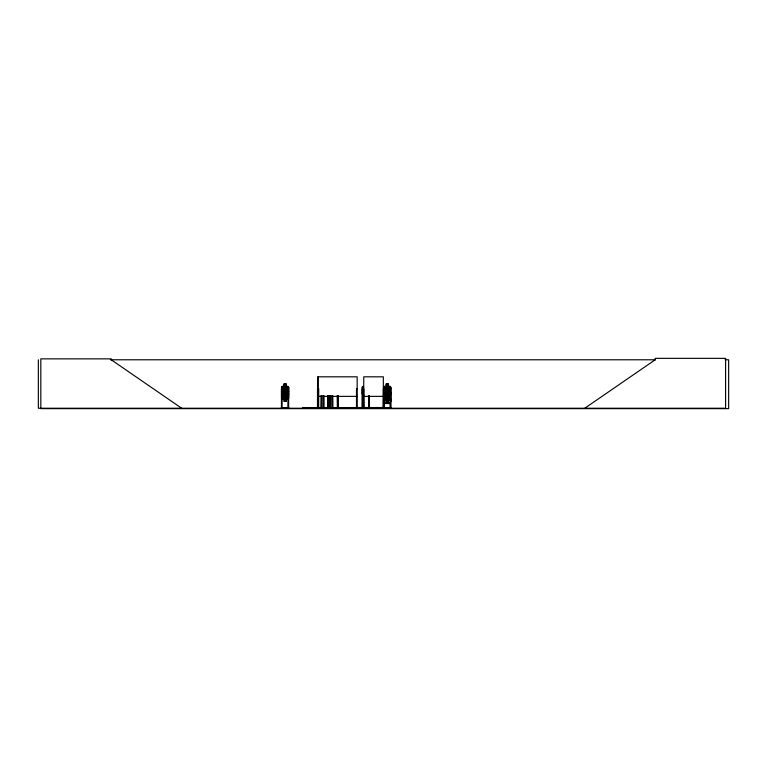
<?xml version="1.0" encoding="UTF-8"?>
<svg xmlns="http://www.w3.org/2000/svg" width="767" height="767" viewBox="0 0 767 767"><rect width="100%" height="100%" fill="white"/><g stroke="black" fill="none" stroke-linecap="round" stroke-linejoin="round"><path stroke-width="1.15" d="M314.134 407.862L321.066 408.14M320.865 408.188L321.037 395.59M363.548 408.226L363.779 376.818L383.327 376.818L383.375 408.236L383.327 388.696M329.58 408.188L329.551 407.526M281.508 391.716L282.333 389.32L287.98 389.32L288.728 391.716M281.585 391.726L282.39 389.406M288.718 393.682L287.893 396.069L282.246 396.069L281.508 393.682M383.644 392.886L384.478 390.499L390.115 390.499L390.863 392.886M383.73 392.896L384.535 390.576M390.863 393.682L390.039 396.069L384.392 396.069L383.644 393.682M389.972 403.432L390.777 401.112L390.863 387.22L390.01 386.376L388.457 386.376L388.457 383.97L386.05 383.97L386.127 386.453L384.929 387.258L384.929 391.745L386.127 393.672L388.38 393.672L389.578 391.745L389.578 387.258L388.38 386.453L388.38 384.046L386.127 384.046M390.854 401.122L390.029 403.519L384.382 403.519L383.644 401.122M324.518 408.236L321.536 407.843L340.193 408.188M362.005 408.178L362.149 388.696L362.81 388.696L362.733 408.236M383.404 408.178L383.644 387.23L384.411 386.376L386.05 386.376M286.235 401.352L286.235 398.945L287.443 398.14L287.443 393.653L286.235 391.726L286.235 387.258L283.991 387.258L283.991 391.745L282.793 393.653L282.793 398.14L283.991 398.945L283.915 401.429L286.321 401.429L286.321 399.022M283.915 386.376L282.275 386.376L281.508 387.23L281.508 398.178L282.361 399.022L287.961 399.022L288.728 398.169L288.718 387.22L287.874 386.376L286.312 386.376L286.321 383.97L283.915 383.97L283.991 386.453L282.793 387.258L282.793 391.745L283.991 393.672L283.991 398.14L286.235 398.14L286.235 393.653L287.443 391.745L287.443 387.258L286.235 386.453L286.235 384.046L283.991 384.046M384.929 394.823L386.127 392.896L388.38 392.896L389.578 394.823M389.569 399.185L388.37 401.112L386.127 401.112L384.919 399.185M281.585 387.268L282.314 386.453L287.836 386.453L288.641 387.258L288.632 408.236M362.954 386.376L362.187 387.23L362.187 393.682L362.935 396.069M362.273 387.268L363.395 386.453M383.73 387.268L384.449 386.453L389.981 386.453L390.777 387.258L391.036 408.188L390.039 407.526M383.644 394.679L384.411 393.816L390.01 393.816L390.854 394.66M383.721 394.708L384.44 393.893M386.127 402.522L388.38 402.522L388.457 400.192L389.578 399.31L389.569 394.698L388.37 393.893L388.38 387.258L386.127 387.258L386.127 393.893L384.919 394.698L384.929 399.31L386.127 400.115L386.05 402.598L388.457 402.598L388.38 400.115L390.096 400.192L390.863 399.339M584.78 408.236L655.191 359.781L655.191 358.352L725.592 358.352L725.592 408.236L38.35 408.236L38.35 359.781M110.333 359.781L655.555 359.781M725.055 359.781L728.65 359.781L728.65 408.648L40.824 408.648L40.824 358.86L111.234 358.86L111.234 359.781L181.635 408.236M288.641 388.696L287.97 388.696L287.903 408.236M357.154 388.696L356.492 388.696L356.492 408.236M363.779 388.696L364.143 408.236M390.777 388.696L390.115 388.696L390.039 408.236M386.041 391.41L388.447 391.41L388.447 393.816M283.991 391.745L286.235 391.726M386.127 391.745L388.38 391.745M283.991 393.672L286.235 393.653M386.127 394.823L388.38 394.823M287.836 395.993L282.304 395.993L281.585 393.672M384.449 395.993L389.981 395.993M317.768 396.366L357.154 396.366M363.779 396.366L383.327 396.366M386.127 399.185L388.37 399.185M390.058 400.115L384.526 400.115L383.73 399.31M386.05 400.192L384.497 400.192L383.644 399.348M281.384 407.526L282.198 407.526L282.198 408.236M287.893 407.526L289.044 408.226M384.344 407.526L302.821 407.632L302.821 408.236M282.198 407.728L287.903 407.728M357.211 407.833L357.154 376.818L317.768 376.818L317.759 408.236M362.887 407.728L368.591 407.728M384.334 407.728L390.039 407.728M321.526 407.871L324.47 407.871M335.898 407.871L340.145 407.871L335.936 408.188M334.057 407.833L327.125 408.236L334.191 408.226M383.721 401.112L384.44 403.432M390.182 407.526L390.192 408.236M384.344 408.236L384.267 388.696L383.596 388.696L383.596 394.439M384.181 407.526L384.19 408.236M383.855 407.632L383.855 408.236M383.596 401.342L383.605 408.236M382.954 407.526L382.954 408.236M382.436 407.632L382.436 408.236M369.397 407.526L369.397 408.236M369.33 395.59L369.253 408.236M368.659 395.59L368.591 408.236M364.066 407.526L364.076 408.236M363.817 407.526L363.817 408.236M363.472 387.258L363.472 391.745M362.887 407.526L362.887 408.236M362.225 407.526L362.225 408.236M356.415 407.526L356.415 408.236M343.376 407.632L343.376 408.236M341.948 407.632L341.948 408.236M337.998 395.59L337.911 408.236M337.844 395.59L337.844 408.236M337.739 407.526L337.739 408.236M337.451 395.59L337.557 408.236M337.307 395.59L337.394 408.236M337.24 407.526L337.24 408.236M332.686 395.59L332.744 408.236M332.542 395.59L332.6 408.236M332.427 407.526L332.456 408.236M332.236 407.526L332.255 408.236M331.996 395.59L331.996 408.236L331.938 407.526M330.73 407.526L330.73 408.236M330.682 395.753L330.567 408.236M330.472 395.753L330.443 408.236L330.347 407.526M330.232 395.753L330.203 408.236M329.81 407.526L329.887 408.236M329.733 395.59L329.705 408.236M329.129 395.59L329.235 408.236M329.024 395.59L328.957 408.236M328.218 395.59L328.295 408.236M328.142 407.526L328.142 408.236M327.557 395.59L327.634 408.236M327.48 407.526L327.48 408.236M323.837 407.526L323.837 408.236M323.77 395.59L323.741 408.236L323.674 395.59M323.252 407.526L323.271 408.236M323.06 395.59L323.099 408.236M322.993 407.526L322.993 408.236M321.776 407.526L321.776 408.236M321.699 395.59L321.699 408.236M318.804 407.526L318.804 408.236M318.65 408.236L318.727 388.696L317.519 388.696L317.48 408.236M318.142 407.526L318.142 408.236M318.065 376.818L317.96 408.236L317.864 407.526M304.24 407.632L304.24 408.236M288.047 407.526L288.056 408.236M282.055 408.236L282.122 388.696L281.46 388.696L281.46 408.236L281.547 407.526M283.033 392.531L283.819 392.848L285.123 390.528C286.091 394.152 288.938 393.433 285.602 390.01C288.862 386.721 285.995 385.993 285.084 389.454C284.154 385.83 281.508 387.22 284.615 390L283.081 392.618L284.624 395.388C281.364 398.677 284.241 399.406 285.151 395.945C285.966 399.597 288.804 398.159 285.621 395.398C288.862 392.493 286.072 391.017 285.113 394.871L283.838 392.618L283.033 392.531M385.178 393.701L386.769 396.558C383.51 399.847 386.376 400.575 387.287 397.114C388.102 400.767 390.94 399.329 387.757 396.568C391.122 393.126 388.16 392.407 387.249 396.04L385.926 393.72L385.178 393.701M389.358 392.771L388.581 392.848L387.258 390.528C386.357 394.161 383.385 393.442 386.75 390C383.567 387.239 386.405 385.801 387.22 389.454C388.131 385.993 390.997 386.721 387.738 390.01L389.358 392.771M285.832 384.449L284.394 384.449L284.394 385.255L285.832 385.255L285.832 384.449M387.977 384.449L386.53 384.449L386.53 385.255L387.977 385.255L387.977 384.449M387.968 391.889L386.53 391.889L386.53 392.694L387.968 392.694L387.968 391.889M388.37 394.698L386.127 394.698L386.127 399.31L388.38 399.31L388.37 394.698M285.832 400.144L284.394 400.144L284.394 400.949L285.832 400.949L285.832 400.144M387.977 401.314L386.53 401.314L386.53 402.119L387.977 402.119L387.977 401.314"/></g></svg>
